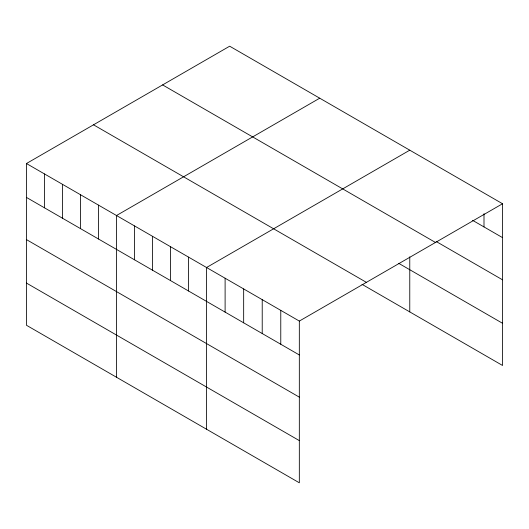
<?xml version="1.0" encoding="UTF-8"?>
<svg xmlns="http://www.w3.org/2000/svg" width="529" height="529" viewBox="0 0 529 529"><rect width="100%" height="100%" fill="white"/><g stroke="black" fill="none" stroke-linecap="round" stroke-linejoin="round"><path stroke-width="0.79" d="M26.45 163.527L299.328 321.077L299.328 482.798L26.45 325.256L26.45 163.527L229.672 46.202L502.55 203.744L502.55 365.473L361.975 284.311M319.721 98.189L116.499 215.521L116.499 377.243M409.77 150.183L206.548 267.509L206.548 429.237M299.328 321.077L502.55 203.744M472.576 220.328L502.55 237.633M436.18 241.502L502.55 279.821M162.608 84.918L435.486 242.467M398.687 263.323L502.55 323.285M93.514 124.811L366.392 282.354M26.45 197.416L299.328 354.959M26.45 239.604L299.328 397.147M26.45 283.068L299.328 440.611M483.995 213.696L483.995 226.921M409.77 256.843L409.77 311.905M280.773 310.364L280.773 344.247M262.219 299.645L262.219 333.534M243.664 288.933L243.664 322.822M225.109 278.221L225.109 312.11M188.542 257.114L188.542 290.996M170.53 246.712L170.53 280.601M152.517 236.318L152.517 270.2M134.511 225.916L134.511 259.805M98.493 205.12L98.493 239.009M80.481 194.725L80.481 228.607M62.468 184.323L62.468 218.213M44.462 173.929L44.462 207.811"/></g></svg>
